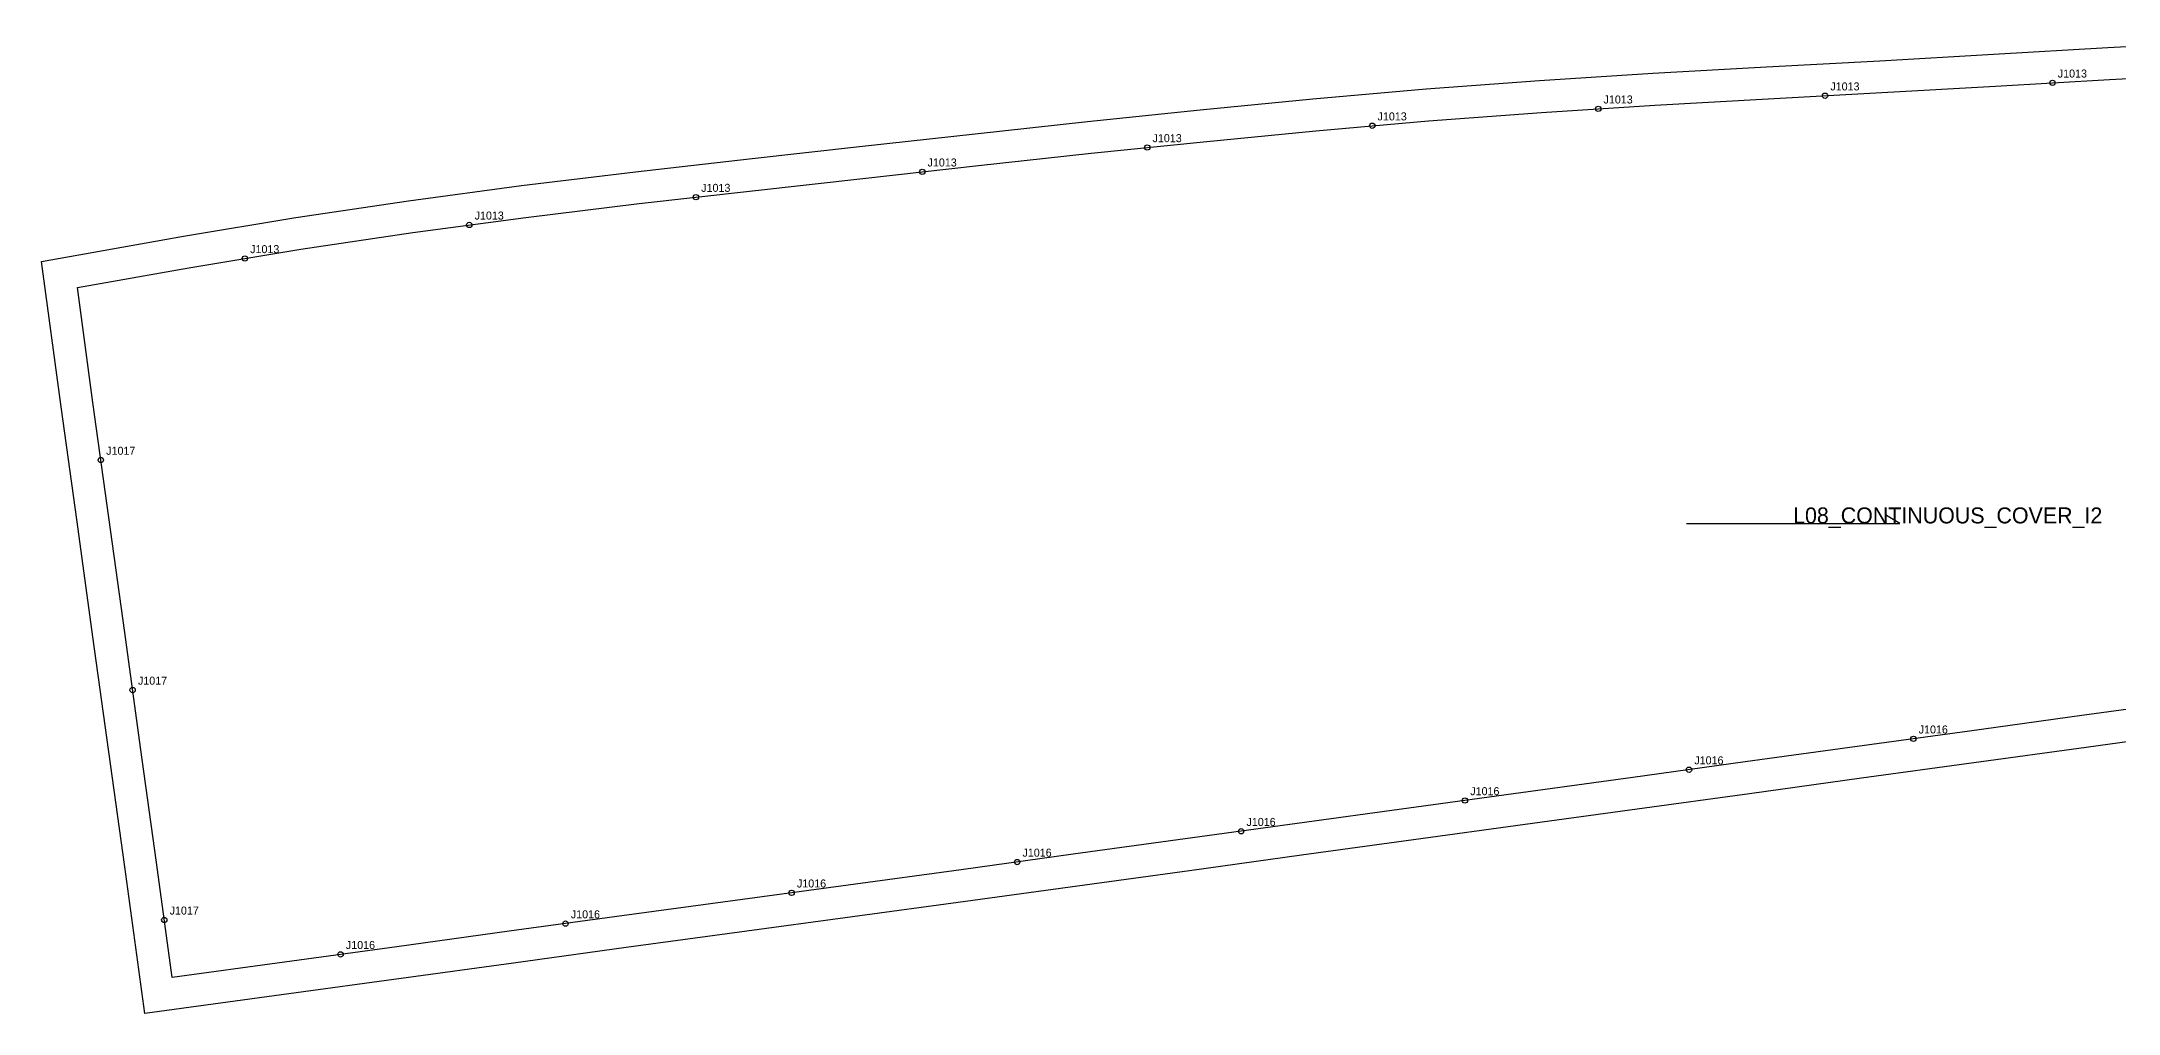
# Model space of a CAD drawing. Header units: millimetres. Extents: x -13 to 1404, y -272 to 97.
# Drawn here: x -13 to 765, y -272 to 92 of the extents above; entities that cross this region are included whole.
import ezdxf

# ---------------------------------------------------------------- set-up
doc = ezdxf.new("R2010")
doc.units = ezdxf.units.MM
for name, color, linetype in [('CUT', 1, 'Continuous'), ('GRAIN', 3, 'Continuous'), ('LABEL', 7, 'Continuous'), ('NOTCH', 2, 'Continuous'), ('SEW', 5, 'Continuous')]:
    doc.layers.add(name, color=color, linetype=linetype)

msp = doc.modelspace()

# ---------------------------------------------------------------- linework, layer by layer
at = {"layer": 'CUT'}
msp.add_lwpolyline([(795.57, -166.53), (753.22, -172.35), (711.09, -178.15), (669.01, -183.94), (626.94, -189.72), (584.89, -195.5), (542.88, -201.28), (500.92, -207.05), (458.97, -212.82), (417.01, -218.58), (375.03, -224.34), (332.96, -230.1), (290.66, -235.88), (248.21, -241.67), (205.77, -247.44), (163.52, -253.21), (121.36, -258.96), (79.25, -264.72), (25.28, -272.11), (17.74, -217.13), (11.81, -174.04), (5.85, -130.95), (-0.11, -87.85), (-6.05, -44.73), (-13.44, 9.8), (-13.44, 9.8), (39.79, 19.26), (81.88, 26.26), (124.14, 32.6), (166.58, 38.23), (209.21, 43.4), (251.86, 48.26), (294.33, 52.98), (336.58, 57.7), (378.8, 62.29), (421.02, 66.65), (463.29, 70.76), (505.67, 74.52), (548.19, 77.67), (590.76, 80.34), (633.34, 82.74), (675.89, 85.08), (718.47, 87.51), (761.3, 89.96), (804.36, 92.25)], dxfattribs=at)
at = {"layer": 'GRAIN'}
for p, q in [((683.32, -88.4), (678.32, -85.4)), ((603.32, -88.4), (683.32, -88.4))]:
    msp.add_line(p, q, dxfattribs=at)
at = {"layer": 'NOTCH'}
for centre in [(655.28, 71.93), (740.56, 76.76), (570.24, 67.03), (485.52, 60.69), (401.14, 52.53), (316.78, 43.42), (231.91, 33.91), (146.96, 23.52), (62.79, 10.92), (8.81, -64.66), (20.72, -150.85), (688.41, -169.15), (604.28, -180.72), (520.27, -192.28), (436.36, -203.81), (352.37, -215.33), (267.81, -226.88), (32.59, -237.04), (183.02, -238.44), (98.68, -249.95)]:
    msp.add_circle(centre, 1, dxfattribs=at)
at = {"layer": 'SEW'}
msp.add_lwpolyline([(793.94, -154.64), (751.58, -160.46), (709.45, -166.26), (667.38, -172.05), (625.3, -177.83), (583.26, -183.62), (541.25, -189.39), (499.28, -195.16), (457.33, -200.93), (415.38, -206.69), (373.4, -212.45), (331.33, -218.21), (289.04, -223.99), (246.59, -229.78), (204.15, -235.55), (161.89, -241.32), (119.74, -247.07), (77.62, -252.83), (35.54, -258.59), (29.63, -215.49), (23.7, -172.4), (17.74, -129.3), (11.77, -86.21), (5.84, -43.11), (0, 0), (41.82, 7.43), (83.75, 14.41), (125.82, 20.72), (168.09, 26.32), (210.61, 31.48), (253.2, 36.34), (295.66, 41.06), (337.9, 45.78), (380.06, 50.36), (422.22, 54.71), (464.4, 58.81), (506.64, 62.56), (549, 65.7), (591.48, 68.36), (634.01, 70.76), (676.56, 73.1), (719.15, 75.53), (761.96, 77.98), (804.95, 80.27)], dxfattribs=at)

# ---------------------------------------------------------------- texts
at = {"layer": 'LABEL'}
for s, height, p in [('J1013', 3, (742.56, 78.76)), ('J1013', 3, (572.24, 69.03)), ('J1013', 3, (657.28, 73.93)), ('J1013', 3, (487.52, 62.69)), ('J1013', 3, (403.14, 54.53)), ('J1013', 3, (318.78, 45.42)), ('J1013', 3, (233.91, 35.91)), ('J1013', 3, (148.96, 25.52)), ('J1013', 3, (64.79, 12.92)), ('J1017', 3, (10.81, -62.66)), ('L08_CONTINUOUS_COVER_I2', 6, (643.32, -88.4)), ('J1017', 3, (22.72, -148.85)), ('J1016', 3, (690.41, -167.15)), ('J1016', 3, (606.28, -178.72)), ('J1016', 3, (522.27, -190.28)), ('J1016', 3, (438.36, -201.81)), ('J1016', 3, (354.37, -213.33)), ('J1016', 3, (269.81, -224.88)), ('J1017', 3, (34.59, -235.04)), ('J1016', 3, (185.02, -236.44)), ('J1016', 3, (100.68, -247.95))]:
    msp.add_text(s, height=height, dxfattribs=at).set_placement(p)

doc.saveas('drawing.dxf')
